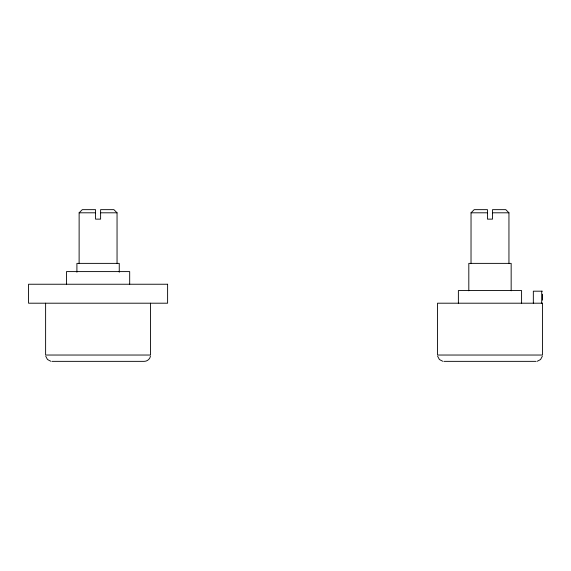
<?xml version="1.0" encoding="UTF-8"?>
<svg xmlns="http://www.w3.org/2000/svg" width="571" height="571" viewBox="0 0 571 571"><rect width="100%" height="100%" fill="white"/><g stroke="black" fill="none" stroke-linecap="round" stroke-linejoin="round"><path stroke-width="0.86" d="M79.119 263.374L79.133 212.805L82.303 209.65L95.55 209.65L95.55 219.128L100.61 219.128L100.61 209.65L113.886 209.65L117.048 212.805L117.048 263.374M471.025 263.374L471.039 212.805L474.201 209.65L487.456 209.65L487.456 219.128L492.516 219.128L492.516 209.65L505.785 209.65L508.947 212.805L508.947 263.374M150.437 356.183C149.945 359.102 147.197 361.393 144.227 361.35L51.94 361.35M542.343 356.183L540.601 359.502L537.282 361.25M79.119 212.805L95.55 212.805M100.61 212.805L117.048 212.805M471.025 212.805L487.456 212.805M492.516 212.805L508.947 212.805M542.436 291.189L533.335 291.189L533.335 303.201M443.845 361.35L536.126 361.35M442.689 361.25L439.37 359.502L437.629 356.183M50.79 361.25L47.472 359.502L45.723 356.183M542.45 294.193L542.45 300.196M541.701 291.189L541.701 303.201M521.587 303.201L521.587 290.553L458.385 290.553L458.377 303.201M511.159 290.81L511.159 263.374L468.812 263.374L468.812 290.81M150.544 303.201L150.544 355.034L45.616 355.034L45.616 303.201M129.688 284.237L129.688 271.596L66.486 271.596L66.479 284.237M119.253 272.224L119.253 263.374L76.907 263.374L76.907 272.224M167.61 284.237L28.55 284.237L28.55 303.201L167.61 303.201L167.61 284.237M542.436 303.201L437.522 303.201L437.522 355.034L542.45 355.034L542.45 303.201"/></g></svg>
